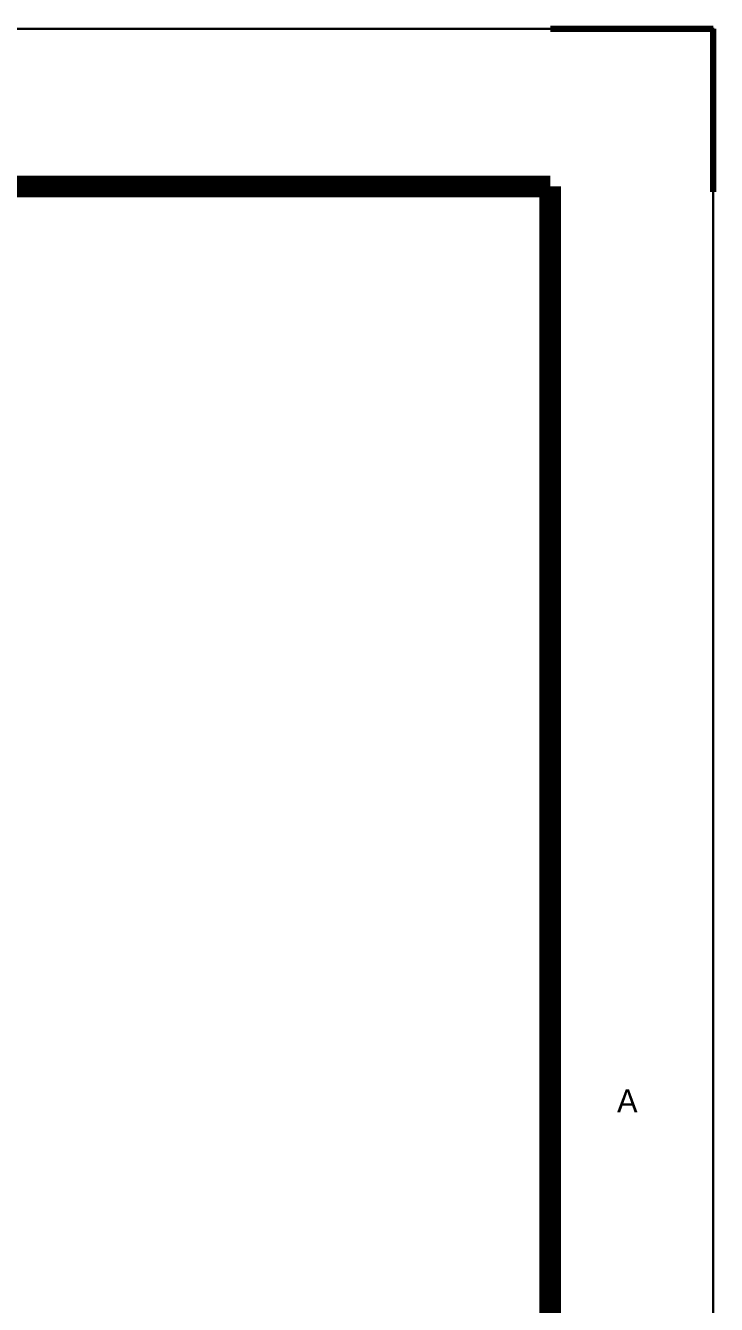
# Model space of a CAD drawing. Header units: inches. Extents: x 0 to 22.3, y 0 to 15.7.
# Drawn here: x 21.036 to 22.306, y 13.353 to 15.705 of the extents above; entities that cross this region are included whole.
import ezdxf

# ---------------------------------------------------------------- set-up
doc = ezdxf.new("R2010")
doc.units = ezdxf.units.IN
doc.header["$MEASUREMENT"] = 0
doc.layers.add('Sheet', color=255, linetype='Continuous')

msp = doc.modelspace()

# ---------------------------------------------------------------- linework, layer by layer
at = {"layer": 'Sheet'}
for points in [[(0, 15.6991, 0.0039, 0.0039, 0), (0, 0, 0.0039, 0.0039, 0), (22.3, 0, 0.0039, 0.0039, 0), (22.3, 15.6991, 0.0039, 0.0039, 0), (0, 15.6991, 0.0039, 0.0039, 0), (0, 15.6991, 0.0039, 0.0039, 0)], [(0.3006, 15.3986, 0.0039, 0.0039, 0), (0.3006, 0.3006, 0.0039, 0.0039, 0), (22.0003, 0.3006, 0.0039, 0.0039, 0), (22.0003, 15.3986, 0.0039, 0.0039, 0), (0.3006, 15.3986, 0.0039, 0.0039, 0), (0.3006, 15.3986, 0.0039, 0.0039, 0)]]:
    msp.add_lwpolyline(points, format="xyseb", close=True, dxfattribs=at)
for points in [[(22.3, 15.6991, 0.0118, 0.0118, 0), (22.0003, 15.6991, 0.0118, 0.0118, 0)], [(22.3, 15.6991, 0.0118, 0.0118, 0), (22.3, 15.3986, 0.0118, 0.0118, 0)], [(0.29, 15.4092, 0.04, 0.04, 0), (22.0003, 15.4092, 0.04, 0.04, 0)], [(22.0003, 15.4092, 0.04, 0.04, 0), (22.0003, 11.9995, 0.04, 0.04, 0)]]:
    msp.add_lwpolyline(points, format="xyseb", dxfattribs=at)

# ---------------------------------------------------------------- texts
msp.add_text('A', height=0.0424, dxfattribs=at).set_placement((22.1232, 13.7057))

doc.saveas('drawing.dxf')
